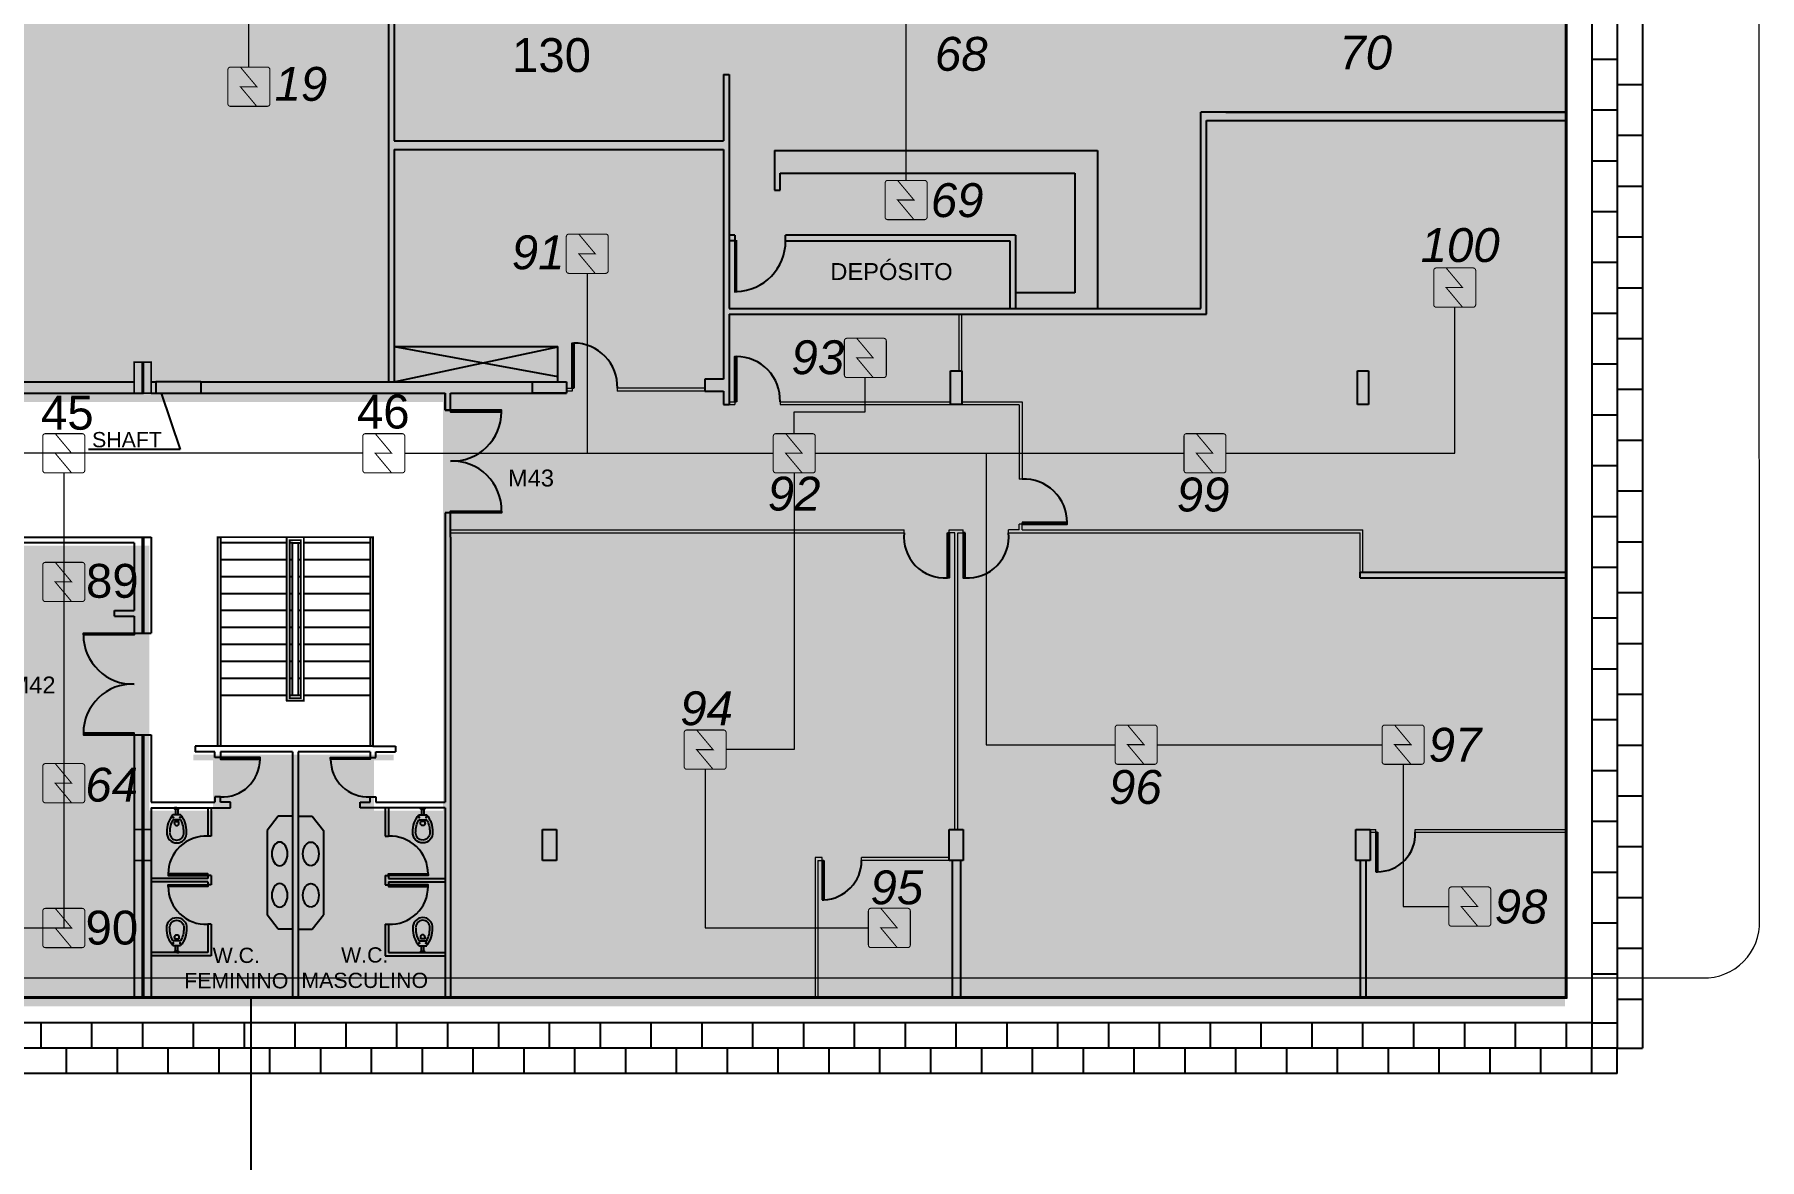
# Model space of a CAD drawing. Header units: metres. Extents: x -331 to 2982, y 362 to 2539.
# Drawn here: x 868.12 to 898.66, y 903.21 to 923.14 of the extents above; entities that cross this region are included whole.
import ezdxf
from ezdxf.enums import TextEntityAlignment as Align

# ---------------------------------------------------------------- set-up
doc = ezdxf.new("R2010")
doc.units = ezdxf.units.M
doc.layers.get('0').update_dxf_attribs({"color": 251})
doc.layers.add('_salas', color=251, linetype='Continuous', plot=False)
for name, color, linetype in [('CX', 251, 'Continuous'), ('DET. FUMAÇA', 1, 'Continuous'), ('Div', 251, 'Continuous'), ('Mob', 251, 'Continuous'), ('Pis', 251, 'Continuous')]:
    doc.layers.add(name, color=color, linetype=linetype)
doc.layers.add('Divisória M43', color=251, linetype='Continuous', lineweight=9)
doc.styles.add('ARIAL', font='arial.ttf')
doc.styles.add('DESTAQUE', font='arial.ttf', dxfattribs={"height": 0.4})
doc.styles.add('X3G_ENTITY_141698FF', font='arial.ttf', dxfattribs={"height": 0.6})
doc.styles.add('X3G_ENTITY_14169907', font='arial.ttf', dxfattribs={"height": 0.6})
doc.styles.add('X3G_ENTITY_14169993', font='arial.ttf', dxfattribs={"height": 0.6})
doc.styles.add('X3G_ENTITY_141699CB', font='arial.ttf', dxfattribs={"height": 0.6})
doc.styles.add('X3G_ENTITY_141699D3', font='arial.ttf', dxfattribs={"height": 0.6})
doc.styles.add('X3G_ENTITY_141699DB', font='arial.ttf', dxfattribs={"height": 0.6})
doc.styles.add('X3G_ENTITY_141699E3', font='arial.ttf', dxfattribs={"height": 0.6})
doc.styles.add('X3G_ENTITY_14169A5B', font='arial.ttf', dxfattribs={"height": 0.6})
doc.styles.add('X3G_ENTITY_14169A63', font='arial.ttf', dxfattribs={"height": 0.6})
doc.styles.add('X3G_ENTITY_14169A6B', font='arial.ttf', dxfattribs={"height": 0.6})
doc.styles.add('X3G_ENTITY_1416AFBD', font='arial.ttf', dxfattribs={"height": 0.6})

# ---------------------------------------------------------------- blocks, each defined once
blk = doc.blocks.new('Detector de fumaça')
at = {"layer": 'DET. FUMAÇA', "linetype": 'Continuous', "lineweight": 15, "const_width": 0.0187}
blk.add_lwpolyline([(774.599, 539.816), (775.249, 539.816, -0.414214), (775.296, 539.769), (775.296, 539.167, -0.414214), (775.249, 539.12), (774.599, 539.12, -0.414214), (774.553, 539.167), (774.553, 539.769, -0.414214)], format="xyb", close=True, dxfattribs=at)
blk.add_lwpolyline([(774.773, 539.816), (775.064, 539.468), (774.773, 539.468), (775.064, 539.12)], dxfattribs=at)
blk = doc.blocks.new('VASO')
at = {"layer": 'Mob'}
for p, q in [((302.351, 172.465), (302.38, 172.465)), ((302.351, 172.383), (302.38, 172.383)), ((302.38, 172.465), (302.38, 172.383)), ((302.411, 172.354), (302.411, 172.494)), ((302.499, 172.354), (302.499, 172.494)), ((302.599, 172.444), (302.499, 172.444)), ((302.599, 172.404), (302.499, 172.404)), ((302.599, 172.444), (302.599, 172.455)), ((302.599, 172.404), (302.599, 172.444)), ((302.599, 172.404), (302.599, 172.393)), ((302.619, 172.464), (302.609, 172.464)), ((302.619, 172.383), (302.609, 172.383)), ((302.619, 172.424), (302.619, 172.464)), ((302.619, 172.424), (302.619, 172.383))]:
    blk.add_line(p, q, dxfattribs=at)
for centre in [(302.453, 172.486), (302.453, 172.362)]:
    blk.add_circle(centre, 0.00707, dxfattribs=at)
for centre, radius, start, end in [((302.178, 172.42), 0.179, 86.6811, 178.7962), ((302.178, 172.42), 0.129, 86.6811, 178.7962), ((302.205, 172.134), 0.464, 50.6979, 92.0637), ((302.205, 172.134), 0.414, 60.1325, 92.0637), ((302.178, 172.427), 0.179, 181.2038, 273.3189), ((302.178, 172.427), 0.129, 181.2038, 273.3189), ((302.205, 172.713), 0.464, 267.9363, 309.3021), ((302.205, 172.713), 0.414, 267.9363, 299.8675), ((302.349, 172.422), 0.043, 86.6811, 178.7962), ((302.349, 172.426), 0.043, 181.2038, 273.3189), ((302.609, 172.455), 0.00935, 90, 180), ((302.609, 172.393), 0.00935, 180, 270)]:
    blk.add_arc(centre, radius, start, end, dxfattribs=at)
blk = doc.blocks.new('A$C553b1b61')
at = {"layer": 'CX'}
for p, q in [((0, 0), (0, -0.7)), ((0, 0), (0.03, 0)), ((0.03, 0), (0.03, -0.7)), ((0, -0.7), (0.03, -0.7))]:
    blk.add_line(p, q, dxfattribs=at)
blk.add_arc((0, 0), 0.7, 272.454, 0, dxfattribs=at)
blk = doc.blocks.new('A$C20070d11')
at = {"layer": 'CX'}
for p, q in [((0, 0), (0, -0.7)), ((0, 0), (0.03, 0)), ((0.03, 0), (0.03, -0.7)), ((0, -0.7), (0.03, -0.7))]:
    blk.add_line(p, q, dxfattribs=at)
blk.add_arc((0.03, -0.029), 0.671, 270, 2.5089, dxfattribs=at)
blk = doc.blocks.new('A$Ce707848f')
at = {"layer": 'CX', "ltscale": 8}
blk.add_lwpolyline([(-0.03, 0), (0, 0), (0, -0.8), (-0.03, -0.8)], close=True, dxfattribs=at)
at = {"layer": 'CX', "color": 251, "ltscale": 8, "true_color": 0x606060}
blk.add_arc((-0.075, -0.074), 0.728, 174.2068, 273.6054, dxfattribs=at)
blk = doc.blocks.new('A$Cf4a4422e')
at = {"layer": 'CX', "ltscale": 8}
blk.add_lwpolyline([(0.03, 0), (0, 0), (0, -0.8), (0.03, -0.8)], close=True, dxfattribs=at)
at = {"layer": 'CX', "color": 251, "ltscale": 8, "true_color": 0x606060}
blk.add_arc((0.076, -0.073), 0.728, 266.3946, 5.7932, dxfattribs=at)

msp = doc.modelspace()

# ---------------------------------------------------------------- hatches: boundary and pattern name
at = {"layer": '_salas', "transparency": 33554559}
h = msp.add_hatch(color=256, dxfattribs=at)
h.dxf.hatch_style = 1
h.paths.add_polyline_path([(895.216, 949.386), (890.256, 949.386), (890.256, 949.186), (891.596, 949.186), (891.596, 947.711, -1.003891), (891.596, 942.561), (891.596, 941.386), (875.356, 941.386), (875.356, 916.636), (875.356, 909.392), (875.356, 905.926), (895.216, 905.926)])
h.paths.add_polyline_path([(882.306, 925.836), (878.156, 925.836), (878.156, 929.336), (882.306, 929.336)], flags=16)
h = msp.add_hatch(color=256, dxfattribs=at)
h.dxf.hatch_style = 1
h.paths.add_polyline_path([(875.371, 941.383), (874.471, 941.383), (874.471, 941.733), (874.371, 941.733), (874.371, 940.955), (870.171, 940.955), (870.171, 941.733), (869.871, 941.733), (869.871, 941.133), (828.921, 941.133), (828.921, 940.933), (829.131, 940.933), (829.131, 938.233), (828.531, 938.233), (828.531, 916.633), (875.371, 916.633)])
h = msp.add_hatch(color=256, dxfattribs=at)
h.dxf.hatch_style = 1
h.paths.add_polyline_path([(870.156, 914.086), (825.981, 914.086), (825.981, 926.768), (825.731, 926.768), (825.731, 919.786), (819.706, 919.786), (819.706, 919.936), (819.506, 919.936), (819.506, 904.136), (819.706, 904.136), (819.706, 905.926), (875.356, 905.926), (875.356, 909.392), (874.131, 909.392), (874.131, 910.286), (874.481, 910.286), (874.481, 910.386), (870.931, 910.386), (870.931, 910.286), (871.281, 910.286), (871.281, 909.392), (870.156, 909.392)])

# ---------------------------------------------------------------- linework, layer by layer
for p, q in [((880.319, 917.036), (879.989, 917.036)), ((879.989, 917.036), (879.989, 916.826)), ((879.989, 916.826), (880.319, 916.826))]:
    msp.add_line(p, q)
at = {"lineweight": 0}
msp.add_lwpolyline([(876.539, 968.196), (895.249, 968.196), (895.249, 906.076), (819.739, 906.076)], dxfattribs=at)
msp.add_lwpolyline([(874.114, 914.236), (871.364, 914.236), (871.364, 910.536), (874.114, 910.536)], close=True, dxfattribs=at)
at = {"layer": 'CX', "color": 150}
for p, q in [((875.389, 916.786), (875.389, 916.486)), ((875.389, 916.486), (875.489, 916.486))]:
    msp.add_line(p, q, dxfattribs=at)
at = {"layer": 'CX', "ltscale": 8}
for points in [[(877.669, 916.876), (877.639, 916.876), (877.639, 917.676), (877.669, 917.676)], [(880.549, 916.636), (880.519, 916.636), (880.519, 917.436), (880.549, 917.436)], [(875.489, 916.486), (875.489, 916.456), (876.389, 916.456), (876.389, 916.486)], [(875.489, 914.666), (875.489, 914.696), (876.389, 914.696), (876.389, 914.666)], [(885.604, 914.496), (885.604, 914.466), (886.404, 914.466), (886.404, 914.496)], [(869.889, 912.536), (869.889, 912.506), (868.989, 912.506), (868.989, 912.536)], [(869.889, 910.736), (869.889, 910.766), (868.989, 910.766), (868.989, 910.736)], [(871.414, 910.336), (871.414, 910.306), (872.114, 910.306), (872.114, 910.336)], [(874.064, 910.336), (874.064, 910.306), (873.364, 910.306), (873.364, 910.336)], [(871.189, 908.242), (871.189, 908.272), (870.489, 908.272), (870.489, 908.242)], [(874.389, 908.242), (874.389, 908.272), (875.089, 908.272), (875.089, 908.242)], [(871.189, 908.082), (871.189, 908.052), (870.489, 908.052), (870.489, 908.082)], [(874.389, 908.082), (874.389, 908.052), (875.089, 908.052), (875.089, 908.082)]]:
    msp.add_lwpolyline(points, close=True, dxfattribs=at)
at = {"layer": 'CX', "color": 251, "ltscale": 8, "true_color": 0x606060}
for centre, radius, start, end in [((875.518, 916.456), 0.871, 268.058, 0), ((875.518, 914.715), 0.871, 358.7717, 91.9329), ((869.859, 912.506), 0.871, 180, 271.942), ((869.859, 910.766), 0.871, 88.058, 180), ((871.443, 910.306), 0.671, 267.4911, 0), ((874.034, 910.306), 0.671, 180, 272.5089), ((871.159, 908.272), 0.671, 87.4911, 180), ((874.418, 908.272), 0.671, 0, 92.5089), ((871.159, 908.052), 0.671, 180, 272.5089), ((874.418, 908.052), 0.671, 267.4911, 0)]:
    msp.add_arc(centre, radius, start, end, dxfattribs=at)
at = {"layer": 'CX'}
msp.add_arc((885.632, 914.496), 0.771, 0, 92.1399, dxfattribs=at)
at = {"layer": 'Div', "color": 150, "linetype": 'Continuous', "lineweight": 0}
for p, q in [((871.917, 922.563), (871.917, 939.904)), ((883.551, 920.556), (883.551, 923.509)), ((873.933, 915.723), (827.252, 915.723)), ((868.64, 915.375), (868.64, 907.315)), ((868.64, 907.315), (864.132, 907.315))]:
    msp.add_line(p, q, dxfattribs=at)
at = {"layer": 'Div', "color": 230, "linetype": 'Continuous', "lineweight": 0}
for p, q in [((898.657, 907.445), (898.649, 928.336)), ((823.439, 906.431), (897.657, 906.431))]:
    msp.add_line(p, q, dxfattribs=at)
at = {"layer": 'Div', "lineweight": 0}
for p, q in [((877.519, 921.256), (878.769, 921.256)), ((871.189, 909.442), (871.189, 908.942)), ((871.249, 909.442), (871.249, 908.942)), ((874.329, 909.442), (874.329, 908.942)), ((874.389, 909.442), (874.389, 908.942)), ((871.189, 908.242), (871.189, 908.192)), ((871.189, 908.132), (871.189, 908.082)), ((871.249, 908.242), (871.249, 908.082)), ((874.329, 908.242), (874.329, 908.082)), ((874.389, 908.242), (874.389, 908.192)), ((874.389, 908.132), (874.389, 908.082)), ((871.189, 907.382), (871.189, 906.882)), ((871.249, 907.382), (871.249, 906.822)), ((874.329, 907.382), (874.329, 906.822)), ((874.389, 907.382), (874.389, 906.882)), ((871.249, 906.822), (870.189, 906.822)), ((871.189, 906.882), (870.249, 906.882)), ((874.329, 906.822), (875.389, 906.822)), ((874.449, 906.882), (875.389, 906.882))]:
    msp.add_line(p, q, dxfattribs=at)
at = {"layer": 'Div', "color": 150, "lineweight": 0}
for p, q in [((877.907, 918.91), (877.907, 915.723)), ((893.262, 915.723), (893.262, 918.31)), ((882.829, 916.46), (882.829, 917.064)), ((881.571, 916.07), (881.571, 916.46)), ((881.571, 916.46), (882.829, 916.46)), ((874.676, 915.723), (881.199, 915.723)), ((881.942, 915.723), (888.47, 915.723)), ((884.971, 915.723), (884.971, 910.562)), ((889.213, 915.723), (893.262, 915.723)), ((881.571, 915.375), (881.571, 910.474)), ((881.571, 910.474), (880.366, 910.474)), ((884.971, 910.562), (887.251, 910.562)), ((887.994, 910.562), (891.977, 910.562)), ((879.994, 910.126), (879.994, 907.316)), ((892.349, 910.214), (892.349, 907.694)), ((892.349, 907.694), (893.159, 907.694)), ((879.994, 907.316), (882.883, 907.316))]:
    msp.add_line(p, q, dxfattribs=at)
at = {"layer": 'Div', "lineweight": 0, "ltscale": 0.8}
for p, q in [((871.249, 908.942), (871.189, 908.942)), ((874.329, 908.942), (874.389, 908.942)), ((871.189, 908.192), (870.189, 908.192)), ((871.189, 908.132), (870.189, 908.132)), ((871.249, 908.242), (871.189, 908.242)), ((874.329, 908.242), (874.389, 908.242)), ((874.389, 908.192), (875.389, 908.192)), ((874.389, 908.132), (875.389, 908.132)), ((871.249, 908.082), (871.189, 908.082)), ((874.329, 908.082), (874.389, 908.082)), ((871.249, 907.382), (871.189, 907.382)), ((874.329, 907.382), (874.389, 907.382)), ((871.189, 906.882), (870.189, 906.882)), ((871.189, 906.882), (870.249, 906.882)), ((874.389, 906.882), (875.389, 906.882)), ((874.449, 906.882), (875.389, 906.882))]:
    msp.add_line(p, q, dxfattribs=at)
at = {"layer": 'Div', "color": 230, "linetype": 'Continuous', "lineweight": 0}
msp.add_arc((897.681, 907.407), 0.976, 268.5755, 2.2295, dxfattribs=at)
at = {"layer": 'Divisória M43'}
for p, q in [((884.489, 917.186), (884.489, 918.186)), ((884.539, 917.186), (884.539, 918.186)), ((877.539, 916.876), (877.639, 916.876)), ((877.639, 916.826), (877.539, 916.826)), ((877.639, 916.876), (877.639, 916.826)), ((879.989, 916.876), (878.439, 916.876)), ((878.439, 916.876), (878.439, 916.826)), ((880.112, 916.826), (878.439, 916.826)), ((880.419, 916.636), (880.519, 916.636)), ((880.419, 916.586), (880.419, 916.636)), ((880.419, 916.586), (880.519, 916.586)), ((880.519, 916.636), (880.519, 916.586)), ((881.319, 916.636), (884.339, 916.636)), ((881.319, 916.636), (881.319, 916.586)), ((884.539, 916.636), (885.604, 916.636)), ((884.539, 916.586), (885.554, 916.586)), ((885.554, 916.582), (885.554, 915.267)), ((885.604, 916.632), (885.604, 915.267)), ((885.604, 915.267), (885.554, 915.267)), ((875.489, 914.366), (883.514, 914.366)), ((875.489, 914.316), (883.514, 914.316)), ((883.514, 914.316), (883.514, 914.366)), ((884.314, 914.366), (884.564, 914.366)), ((884.314, 914.316), (884.314, 914.366)), ((884.414, 914.316), (884.314, 914.316)), ((884.414, 909.061), (884.414, 914.316)), ((884.464, 909.061), (884.464, 914.316)), ((884.464, 914.316), (884.564, 914.316)), ((884.564, 914.316), (884.564, 914.366)), ((885.364, 914.316), (885.364, 914.366)), ((885.554, 914.366), (885.364, 914.366)), ((885.364, 914.316), (891.589, 914.316)), ((885.554, 914.366), (885.554, 914.466)), ((885.604, 914.466), (885.554, 914.466)), ((885.604, 914.366), (885.604, 914.466)), ((885.604, 914.366), (891.639, 914.366)), ((891.589, 913.616), (891.589, 914.316)), ((891.639, 913.616), (891.639, 914.366)), ((891.764, 909.061), (891.864, 909.061)), ((891.864, 909.011), (891.864, 909.061)), ((892.564, 909.061), (895.229, 909.061)), ((892.564, 909.011), (892.564, 909.061)), ((891.764, 909.011), (891.864, 909.011)), ((892.564, 909.011), (895.229, 909.011)), ((882.064, 908.562), (881.939, 908.562)), ((881.939, 908.562), (881.939, 908.512)), ((881.939, 908.512), (881.939, 906.096)), ((881.989, 908.512), (882.064, 908.512)), ((881.989, 908.512), (881.989, 906.096)), ((882.064, 908.512), (882.064, 908.562)), ((884.314, 908.562), (882.764, 908.562)), ((882.764, 908.512), (882.764, 908.562)), ((884.314, 908.511), (882.764, 908.512))]:
    msp.add_line(p, q, dxfattribs=at)
at = {"layer": 'Divisória M43', "lineweight": 9}
msp.add_line((881.319, 916.586), (884.339, 916.586), dxfattribs=at)
at = {"layer": 'Divisória M43', "color": 5}
msp.add_line((885.604, 914.466), (885.554, 914.466), dxfattribs=at)
at = {"layer": 'Pis'}
for p, q in [((895.229, 906.096), (895.229, 949.336)), ((895.249, 906.076), (895.249, 949.336)), ((895.689, 949.336), (895.689, 905.636)), ((896.139, 949.336), (896.139, 905.186)), ((896.589, 949.336), (896.589, 905.186)), ((874.389, 925.886), (874.389, 916.986)), ((874.489, 925.886), (874.489, 921.256)), ((895.689, 922.706), (896.139, 922.706)), ((880.319, 922.434), (880.419, 922.434)), ((880.319, 922.434), (880.319, 921.256)), ((880.419, 922.434), (880.419, 918.286)), ((895.689, 922.256), (895.689, 922.256)), ((896.139, 922.256), (896.589, 922.256)), ((888.769, 918.286), (888.769, 921.766)), ((895.229, 921.766), (888.769, 921.766)), ((888.869, 921.616), (891.639, 921.616)), ((888.871, 918.186), (888.869, 921.616)), ((889.209, 921.766), (895.229, 921.766)), ((891.639, 921.616), (895.229, 921.616)), ((895.689, 921.806), (896.139, 921.806)), ((895.689, 921.356), (895.689, 921.356)), ((896.139, 921.356), (896.589, 921.356)), ((874.489, 921.256), (877.519, 921.256)), ((874.489, 921.256), (877.519, 921.256)), ((874.489, 921.106), (877.519, 921.106)), ((874.489, 921.106), (877.519, 921.106)), ((874.489, 921.106), (874.489, 916.986)), ((877.519, 921.256), (878.769, 921.256)), ((877.519, 921.106), (880.319, 921.106)), ((878.769, 921.256), (880.319, 921.256)), ((878.769, 921.256), (880.319, 921.256)), ((878.769, 921.106), (880.319, 921.106)), ((880.319, 921.106), (880.319, 917.036)), ((881.219, 921.086), (886.939, 921.086)), ((881.219, 921.086), (881.219, 920.386)), ((886.939, 921.086), (886.939, 918.286)), ((881.319, 920.686), (886.539, 920.686)), ((881.319, 920.386), (881.319, 920.686)), ((886.539, 920.686), (886.539, 918.566)), ((895.689, 920.906), (896.139, 920.906)), ((881.219, 920.386), (881.319, 920.386)), ((895.689, 920.456), (895.689, 920.456)), ((896.139, 920.456), (896.589, 920.456)), ((895.689, 920.006), (896.139, 920.006)), ((880.519, 919.586), (880.419, 919.586)), ((880.519, 919.486), (880.419, 919.486)), ((880.519, 919.586), (880.519, 919.486)), ((885.489, 919.586), (881.419, 919.586)), ((881.419, 919.486), (881.419, 919.586)), ((881.419, 919.486), (885.389, 919.486)), ((885.389, 919.486), (885.389, 918.286)), ((885.489, 919.586), (885.489, 918.286)), ((895.689, 919.556), (895.689, 919.556)), ((896.139, 919.556), (896.589, 919.556)), ((895.689, 919.106), (896.139, 919.106)), ((886.539, 918.566), (885.489, 918.566)), ((895.689, 918.656), (895.689, 918.656)), ((896.139, 918.656), (896.589, 918.656)), ((880.419, 918.286), (888.769, 918.286)), ((895.689, 918.206), (896.139, 918.206)), ((880.419, 918.186), (888.871, 918.186)), ((880.419, 918.186), (880.419, 916.586)), ((874.489, 917.616), (877.389, 917.086)), ((874.489, 917.616), (877.389, 917.086)), ((874.489, 917.616), (877.389, 917.616)), ((874.489, 916.986), (877.389, 917.606)), ((877.389, 916.986), (877.389, 917.616)), ((877.389, 916.986), (877.389, 917.616)), ((895.689, 917.756), (895.689, 917.756)), ((896.139, 917.756), (896.589, 917.756)), ((895.689, 917.306), (896.139, 917.306)), ((851.639, 916.986), (869.889, 916.986)), ((870.189, 916.986), (870.269, 916.986)), ((870.189, 916.986), (870.269, 916.986)), ((870.189, 916.986), (870.269, 916.986)), ((870.269, 916.986), (870.269, 916.786)), ((870.269, 916.986), (870.269, 916.786)), ((870.269, 916.986), (870.269, 916.786)), ((870.269, 916.986), (870.269, 916.786)), ((871.069, 916.986), (870.269, 916.986)), ((871.069, 916.986), (877.539, 916.986)), ((871.069, 916.986), (877.539, 916.986)), ((871.069, 916.986), (871.069, 916.786)), ((871.069, 916.986), (877.539, 916.986)), ((871.069, 916.986), (871.069, 916.786)), ((876.939, 916.786), (876.939, 916.986)), ((876.939, 916.986), (877.539, 916.986)), ((876.939, 916.786), (876.939, 916.986)), ((876.939, 916.986), (877.539, 916.986)), ((877.539, 916.986), (877.539, 916.786)), ((877.539, 916.986), (877.539, 916.786)), ((884.339, 916.586), (884.339, 917.186)), ((884.339, 917.186), (884.539, 917.186)), ((884.539, 917.186), (884.539, 916.586)), ((891.539, 916.586), (891.539, 917.186)), ((891.539, 917.186), (891.739, 917.186)), ((891.739, 917.186), (891.739, 916.586)), ((851.039, 916.786), (870.049, 916.786)), ((870.189, 916.786), (870.269, 916.786)), ((870.189, 916.786), (870.269, 916.786)), ((870.189, 916.786), (870.269, 916.786)), ((870.269, 916.786), (871.069, 916.786)), ((870.367, 916.786), (870.699, 915.793)), ((871.069, 916.786), (875.389, 916.786)), ((871.069, 916.786), (875.389, 916.786)), ((871.069, 916.786), (875.389, 916.786)), ((875.389, 916.486), (875.389, 916.786)), ((875.489, 916.786), (877.539, 916.786)), ((875.489, 916.486), (875.489, 916.786)), ((875.489, 916.786), (877.539, 916.786)), ((875.489, 916.786), (877.539, 916.786)), ((877.539, 916.786), (876.939, 916.786)), ((877.539, 916.786), (876.939, 916.786)), ((880.319, 916.826), (880.319, 916.586)), ((895.689, 916.856), (895.689, 916.856)), ((896.139, 916.856), (896.589, 916.856)), ((875.489, 916.486), (875.389, 916.486)), ((875.489, 916.486), (875.389, 916.486)), ((875.489, 916.486), (875.389, 916.486)), ((880.319, 916.586), (880.419, 916.586)), ((884.539, 916.586), (884.339, 916.586)), ((891.739, 916.586), (891.539, 916.586)), ((895.689, 916.406), (896.139, 916.406)), ((870.699, 915.793), (869.078, 915.793)), ((895.229, 916.006), (895.229, 915.206)), ((895.689, 915.956), (895.689, 915.956)), ((896.139, 915.956), (896.589, 915.956)), ((895.689, 915.506), (896.139, 915.506)), ((895.689, 915.056), (895.689, 915.056)), ((896.139, 915.056), (896.589, 915.056)), ((875.389, 914.666), (875.389, 909.542)), ((875.489, 914.666), (875.389, 914.666)), ((875.489, 914.236), (875.489, 914.666)), ((895.689, 914.606), (896.139, 914.606)), ((864.689, 914.236), (870.189, 914.236)), ((870.029, 914.236), (870.029, 912.536)), ((870.049, 914.236), (870.049, 912.536)), ((870.189, 914.236), (870.189, 912.536)), ((871.364, 914.236), (871.364, 910.536)), ((871.364, 914.236), (871.414, 914.236)), ((871.414, 914.236), (871.414, 910.536)), ((872.589, 911.336), (872.589, 914.236)), ((874.064, 914.236), (874.114, 914.236)), ((874.064, 914.236), (874.064, 910.536)), ((874.064, 914.236), (874.114, 914.236)), ((874.114, 914.236), (874.114, 910.536)), ((875.489, 914.236), (875.489, 906.096)), ((869.889, 914.136), (867.389, 914.136)), ((869.889, 914.136), (869.889, 912.936)), ((872.589, 914.136), (871.414, 914.136)), ((871.489, 914.136), (871.489, 914.136)), ((871.489, 914.136), (871.489, 914.136)), ((872.689, 914.136), (872.639, 914.136)), ((872.689, 911.436), (872.689, 914.136)), ((872.689, 914.136), (872.789, 914.136)), ((872.789, 914.136), (872.839, 914.136)), ((872.789, 914.136), (872.789, 911.436)), ((874.064, 914.136), (872.889, 914.136)), ((895.689, 914.156), (895.689, 914.156)), ((896.139, 914.156), (896.589, 914.156)), ((872.589, 913.836), (871.414, 913.836)), ((872.689, 913.836), (872.639, 913.836)), ((872.839, 913.836), (872.789, 913.836)), ((874.064, 913.836), (872.889, 913.836)), ((895.689, 913.706), (896.139, 913.706)), ((872.589, 913.536), (871.414, 913.536)), ((872.689, 913.536), (872.639, 913.536)), ((872.839, 913.536), (872.789, 913.536)), ((874.064, 913.536), (872.889, 913.536)), ((891.589, 913.616), (895.229, 913.616)), ((891.589, 913.516), (891.589, 913.616)), ((891.589, 913.516), (895.229, 913.516)), ((872.589, 913.236), (871.414, 913.236)), ((872.689, 913.236), (872.639, 913.236)), ((872.839, 913.236), (872.789, 913.236)), ((874.064, 913.236), (872.889, 913.236)), ((895.689, 913.256), (895.689, 913.256)), ((896.139, 913.256), (896.589, 913.256)), ((869.539, 912.836), (869.539, 912.936)), ((869.539, 912.936), (869.889, 912.936)), ((869.539, 912.836), (869.889, 912.836)), ((869.889, 912.836), (869.889, 912.536)), ((872.589, 912.936), (871.414, 912.936)), ((872.689, 912.936), (872.639, 912.936)), ((872.839, 912.936), (872.789, 912.936)), ((874.064, 912.936), (872.889, 912.936)), ((895.689, 912.806), (896.139, 912.806)), ((869.889, 912.536), (870.189, 912.536)), ((872.589, 912.636), (871.414, 912.636)), ((872.689, 912.636), (872.639, 912.636)), ((872.839, 912.636), (872.789, 912.636)), ((874.064, 912.636), (872.889, 912.636)), ((872.589, 912.336), (871.414, 912.336)), ((872.689, 912.336), (872.639, 912.336)), ((872.839, 912.336), (872.789, 912.336)), ((874.064, 912.336), (872.889, 912.336)), ((895.689, 912.356), (895.689, 912.356)), ((896.139, 912.356), (896.589, 912.356)), ((872.589, 912.036), (871.414, 912.036)), ((872.689, 912.036), (872.639, 912.036)), ((872.839, 912.036), (872.789, 912.036)), ((874.064, 912.036), (872.889, 912.036)), ((895.689, 911.906), (896.139, 911.906)), ((872.589, 911.736), (871.414, 911.736)), ((872.689, 911.736), (872.639, 911.736)), ((872.839, 911.736), (872.789, 911.736)), ((874.064, 911.736), (872.889, 911.736)), ((872.589, 911.436), (871.414, 911.436)), ((872.889, 911.336), (872.589, 911.336)), ((872.689, 911.436), (872.639, 911.436)), ((872.789, 911.436), (872.689, 911.436)), ((872.839, 911.436), (872.789, 911.436)), ((874.064, 911.436), (872.889, 911.436)), ((895.689, 911.456), (895.689, 911.456)), ((896.139, 911.456), (896.589, 911.456)), ((895.689, 911.006), (896.139, 911.006)), ((869.889, 910.736), (870.189, 910.736)), ((869.889, 910.736), (869.889, 906.096)), ((870.029, 910.736), (870.029, 906.096)), ((870.049, 910.736), (870.049, 906.096)), ((870.189, 910.736), (870.189, 909.542)), ((871.364, 910.536), (870.964, 910.536)), ((870.964, 910.536), (870.964, 910.436)), ((871.364, 910.536), (870.964, 910.536)), ((871.314, 910.436), (870.964, 910.436)), ((871.314, 910.336), (871.314, 910.436)), ((871.414, 910.336), (871.314, 910.336)), ((874.114, 910.536), (871.364, 910.536)), ((874.114, 910.536), (871.364, 910.536)), ((872.689, 910.436), (871.414, 910.436)), ((871.414, 910.436), (871.414, 910.336)), ((872.689, 910.436), (872.689, 906.096)), ((872.789, 910.436), (872.789, 906.096)), ((874.064, 910.436), (872.789, 910.436)), ((874.064, 910.436), (874.064, 910.336)), ((874.064, 910.336), (874.164, 910.336)), ((874.114, 910.536), (874.514, 910.536)), ((874.114, 910.536), (874.514, 910.536)), ((874.164, 910.436), (874.514, 910.436)), ((874.164, 910.336), (874.164, 910.436)), ((874.514, 910.536), (874.514, 910.436)), ((895.689, 910.556), (895.689, 910.556)), ((896.139, 910.556), (896.589, 910.556)), ((895.689, 910.106), (896.139, 910.106)), ((895.689, 909.656), (895.689, 909.656)), ((896.139, 909.656), (896.589, 909.656)), ((870.189, 909.542), (871.314, 909.542)), ((870.189, 909.442), (871.589, 909.442)), ((870.189, 909.442), (870.189, 906.096)), ((871.189, 909.442), (871.189, 908.942)), ((871.249, 909.442), (871.249, 908.942)), ((871.314, 909.636), (871.314, 909.542)), ((871.414, 909.636), (871.314, 909.636)), ((871.414, 909.542), (871.414, 909.636)), ((871.589, 909.542), (871.414, 909.542)), ((871.589, 909.442), (871.589, 909.542)), ((873.889, 909.542), (874.064, 909.542)), ((873.889, 909.442), (873.889, 909.542)), ((873.889, 909.442), (873.889, 909.536)), ((875.389, 909.442), (873.889, 909.442)), ((874.064, 909.636), (874.164, 909.636)), ((874.064, 909.542), (874.064, 909.636)), ((874.164, 909.636), (874.164, 909.542)), ((874.164, 909.542), (875.389, 909.542)), ((874.329, 909.442), (874.329, 908.942)), ((874.389, 909.442), (874.389, 908.942)), ((875.389, 909.442), (875.389, 906.096)), ((870.029, 909.061), (870.049, 909.061)), ((872.438, 909.295), (872.239, 909.043)), ((872.689, 909.295), (872.438, 909.295)), ((872.789, 909.295), (873.039, 909.295)), ((873.039, 909.295), (873.239, 909.043)), ((877.114, 908.511), (877.114, 909.061)), ((877.114, 909.061), (877.364, 909.061)), ((877.364, 909.061), (877.364, 908.511)), ((884.314, 908.511), (884.314, 909.061)), ((884.314, 909.061), (884.564, 909.061)), ((884.564, 909.061), (884.564, 908.511)), ((891.514, 908.511), (891.514, 909.061)), ((891.514, 909.061), (891.764, 909.061)), ((891.764, 909.061), (891.764, 908.511)), ((895.689, 909.206), (896.139, 909.206)), ((871.249, 908.942), (871.189, 908.942)), ((872.239, 909.043), (872.239, 907.548)), ((873.239, 909.043), (873.239, 907.548)), ((874.329, 908.942), (874.389, 908.942)), ((895.689, 908.756), (895.689, 908.756)), ((896.139, 908.756), (896.589, 908.756)), ((877.364, 908.511), (877.114, 908.511)), ((884.564, 908.511), (884.314, 908.511)), ((884.364, 908.511), (884.364, 906.096)), ((884.514, 908.511), (884.514, 906.096)), ((891.764, 908.511), (891.514, 908.511)), ((891.739, 908.511), (891.539, 908.511)), ((891.589, 908.511), (891.589, 906.096)), ((891.689, 908.511), (891.689, 906.096)), ((871.189, 908.192), (870.189, 908.192)), ((871.189, 908.132), (870.189, 908.132)), ((871.249, 908.242), (871.189, 908.242)), ((871.189, 908.242), (871.189, 908.192)), ((871.189, 908.132), (871.189, 908.082)), ((871.249, 908.242), (871.249, 908.082)), ((874.329, 908.242), (874.389, 908.242)), ((874.329, 908.242), (874.329, 908.082)), ((874.389, 908.242), (874.389, 908.192)), ((874.389, 908.192), (875.389, 908.192)), ((874.389, 908.132), (875.389, 908.132)), ((874.389, 908.132), (874.389, 908.082)), ((895.689, 908.306), (896.139, 908.306)), ((871.249, 908.082), (871.189, 908.082)), ((874.329, 908.082), (874.389, 908.082)), ((895.689, 907.856), (895.689, 907.856)), ((896.139, 907.856), (896.589, 907.856)), ((872.438, 907.295), (872.239, 907.548)), ((873.039, 907.295), (873.239, 907.548)), ((871.249, 907.382), (871.189, 907.382)), ((871.189, 907.382), (871.189, 906.882)), ((871.249, 907.382), (871.249, 906.822)), ((872.689, 907.295), (872.438, 907.295)), ((872.789, 907.295), (873.039, 907.295)), ((874.329, 907.382), (874.389, 907.382)), ((874.329, 907.382), (874.329, 906.822)), ((874.389, 907.382), (874.389, 906.882)), ((895.689, 907.406), (896.139, 907.406)), ((895.689, 906.956), (895.689, 906.956)), ((896.139, 906.956), (896.589, 906.956)), ((871.189, 906.882), (870.189, 906.882)), ((871.249, 906.822), (870.189, 906.822)), ((871.189, 906.882), (870.249, 906.882)), ((871.189, 906.882), (870.249, 906.882)), ((874.329, 906.822), (875.389, 906.822)), ((874.389, 906.882), (875.389, 906.882)), ((874.449, 906.882), (875.389, 906.882)), ((874.449, 906.882), (875.389, 906.882)), ((895.689, 906.506), (896.139, 906.506)), ((819.739, 906.096), (895.229, 906.096)), ((819.739, 906.076), (895.249, 906.076)), ((871.957, 902.244), (871.957, 906.076)), ((895.689, 906.056), (895.689, 906.056)), ((896.139, 906.056), (896.589, 906.056)), ((895.689, 905.636), (819.739, 905.636)), ((868.239, 905.186), (868.239, 905.636)), ((868.689, 905.636), (868.689, 905.636)), ((869.139, 905.186), (869.139, 905.636)), ((869.589, 905.636), (869.589, 905.636)), ((870.039, 905.186), (870.039, 905.636)), ((870.489, 905.636), (870.489, 905.636)), ((870.939, 905.186), (870.939, 905.636)), ((871.389, 905.636), (871.389, 905.636)), ((871.839, 905.186), (871.839, 905.636)), ((872.289, 905.636), (872.289, 905.636)), ((872.739, 905.186), (872.739, 905.636)), ((873.189, 905.636), (873.189, 905.636)), ((873.639, 905.186), (873.639, 905.636)), ((874.089, 905.636), (874.089, 905.636)), ((874.539, 905.186), (874.539, 905.636)), ((874.989, 905.636), (874.989, 905.636)), ((875.439, 905.186), (875.439, 905.636)), ((875.889, 905.636), (875.889, 905.636)), ((876.339, 905.186), (876.339, 905.636)), ((876.789, 905.636), (876.789, 905.636)), ((877.239, 905.186), (877.239, 905.636)), ((877.689, 905.636), (877.689, 905.636)), ((878.139, 905.186), (878.139, 905.636)), ((878.589, 905.636), (878.589, 905.636)), ((879.039, 905.186), (879.039, 905.636)), ((879.489, 905.636), (879.489, 905.636)), ((879.939, 905.186), (879.939, 905.636)), ((880.389, 905.636), (880.389, 905.636)), ((880.839, 905.186), (880.839, 905.636)), ((881.289, 905.636), (881.289, 905.636)), ((881.739, 905.186), (881.739, 905.636)), ((882.189, 905.636), (882.189, 905.636)), ((882.639, 905.186), (882.639, 905.636)), ((883.089, 905.636), (883.089, 905.636)), ((883.539, 905.186), (883.539, 905.636)), ((883.989, 905.636), (883.989, 905.636)), ((884.439, 905.186), (884.439, 905.636)), ((884.889, 905.636), (884.889, 905.636)), ((885.339, 905.186), (885.339, 905.636)), ((885.789, 905.636), (885.789, 905.636)), ((886.239, 905.186), (886.239, 905.636)), ((886.689, 905.636), (886.689, 905.636)), ((887.139, 905.186), (887.139, 905.636)), ((887.589, 905.636), (887.589, 905.636)), ((888.039, 905.186), (888.039, 905.636)), ((888.489, 905.636), (888.489, 905.636)), ((888.939, 905.186), (888.939, 905.636)), ((889.389, 905.636), (889.389, 905.636)), ((889.839, 905.186), (889.839, 905.636)), ((890.289, 905.636), (890.289, 905.636)), ((890.739, 905.186), (890.739, 905.636)), ((891.189, 905.636), (891.189, 905.636)), ((891.639, 905.186), (891.639, 905.636)), ((892.089, 905.636), (892.089, 905.636)), ((892.539, 905.186), (892.539, 905.636)), ((892.989, 905.636), (892.989, 905.636)), ((893.439, 905.186), (893.439, 905.636)), ((893.889, 905.636), (893.889, 905.636)), ((894.339, 905.186), (894.339, 905.636)), ((894.789, 905.636), (894.789, 905.636)), ((895.239, 905.186), (895.239, 905.636)), ((895.689, 905.636), (895.689, 905.186)), ((895.689, 905.636), (896.139, 905.636)), ((895.689, 905.186), (819.739, 905.186)), ((868.689, 904.736), (868.689, 905.186)), ((869.589, 904.736), (869.589, 905.186)), ((870.489, 904.736), (870.489, 905.186)), ((871.389, 904.736), (871.389, 905.186)), ((872.289, 904.736), (872.289, 905.186)), ((873.189, 904.736), (873.189, 905.186)), ((874.089, 904.736), (874.089, 905.186)), ((874.989, 904.736), (874.989, 905.186)), ((875.889, 904.736), (875.889, 905.186)), ((876.789, 904.736), (876.789, 905.186)), ((877.689, 904.736), (877.689, 905.186)), ((878.589, 904.736), (878.589, 905.186)), ((879.489, 904.736), (879.489, 905.186)), ((880.389, 904.736), (880.389, 905.186)), ((881.289, 904.736), (881.289, 905.186)), ((882.189, 904.736), (882.189, 905.186)), ((883.089, 904.736), (883.089, 905.186)), ((883.989, 904.736), (883.989, 905.186)), ((884.889, 904.736), (884.889, 905.186)), ((885.789, 904.736), (885.789, 905.186)), ((886.689, 904.736), (886.689, 905.186)), ((887.589, 904.736), (887.589, 905.186)), ((888.489, 904.736), (888.489, 905.186)), ((889.389, 904.736), (889.389, 905.186)), ((890.289, 904.736), (890.289, 905.186)), ((891.189, 904.736), (891.189, 905.186)), ((892.089, 904.736), (892.089, 905.186)), ((892.989, 904.736), (892.989, 905.186)), ((893.889, 904.736), (893.889, 905.186)), ((894.789, 904.736), (894.789, 905.186)), ((895.689, 904.736), (895.689, 905.186)), ((896.139, 905.186), (895.689, 905.186)), ((895.689, 905.156), (895.689, 905.156)), ((896.139, 904.736), (896.139, 905.186)), ((896.139, 905.186), (896.589, 905.186)), ((896.139, 904.736), (819.739, 904.736))]:
    msp.add_line(p, q, dxfattribs=at)
at = {"layer": 'Pis', "const_width": 0.03}
msp.add_lwpolyline([(876.539, 968.196), (895.249, 968.196), (895.249, 906.076), (819.739, 906.076)], dxfattribs=at)
for points in [[(880.549, 919.486), (880.519, 919.486), (880.519, 918.586), (880.549, 918.586)], [(869.889, 916.786), (869.889, 917.336), (870.029, 917.336), (870.029, 916.786)], [(869.889, 916.786), (869.889, 917.336), (870.029, 917.336), (870.029, 916.786)], [(870.049, 916.786), (870.049, 917.336), (870.189, 917.336), (870.189, 916.786)], [(870.049, 916.786), (870.049, 917.336), (870.189, 917.336), (870.189, 916.786)], [(870.049, 916.786), (870.049, 917.336), (870.189, 917.336), (870.189, 916.786)], [(870.189, 916.986), (870.269, 916.986), (870.269, 916.786), (870.189, 916.786)], [(874.114, 914.236), (871.364, 914.236), (871.364, 910.536), (874.114, 910.536)], [(872.589, 911.336), (872.589, 914.236), (872.889, 914.236), (872.889, 911.336)], [(872.639, 911.386), (872.639, 914.186), (872.839, 914.186), (872.839, 911.386)], [(869.889, 908.511), (869.889, 909.061), (870.029, 909.061), (870.029, 908.511)], [(870.049, 908.511), (870.049, 909.061), (870.189, 909.061), (870.189, 908.511)]]:
    msp.add_lwpolyline(points, close=True, dxfattribs=at)
at = {"layer": 'Pis'}
for centre, radius, start, end in [((880.518, 919.487), 0.901, 271.9659, 359.9762), ((877.669, 916.905), 0.771, 357.8122, 90), ((880.549, 916.665), 0.771, 357.8524, 90)]:
    msp.add_arc(centre, radius, start, end, dxfattribs=at)
at = {"layer": 'Pis', "extrusion": (0, 0, -1)}
for centre in [(872.462, 908.627), (872.462, 907.894)]:
    msp.add_ellipse(centre, major_axis=(0, -0.21), ratio=0.666667, dxfattribs=at)
at = {"layer": 'Pis'}
for centre in [(873.015, 908.627), (873.015, 907.894)]:
    msp.add_ellipse(centre, major_axis=(0, -0.21), ratio=0.666667, dxfattribs=at)

# ---------------------------------------------------------------- block references
at = {"layer": 'DET. FUMAÇA', "linetype": 'Continuous', "lineweight": 0}
for p in [(96.993, 382.748), (108.627, 380.741), (102.983, 379.79), (118.338, 379.19), (107.905, 377.944), (93.716, 376.255), (99.381, 376.255), (106.647, 376.255), (113.917, 376.255), (93.716, 373.976), (112.699, 371.094), (117.425, 371.094), (105.07, 371.006), (93.716, 370.411), (118.606, 368.226), (93.716, 367.847), (108.33, 367.848)]:
    msp.add_blockref('Detector de fumaça', p, dxfattribs=at)
at = {"layer": 'Pis'}
for name, p in [('A$Ce707848f', (884.314, 914.316)), ('A$Cf4a4422e', (884.564, 914.316)), ('A$C20070d11', (891.864, 909.011)), ('A$C553b1b61', (882.064, 908.512))]:
    msp.add_blockref(name, p, dxfattribs=at)
for p, rotation in [((1043.063, 606.822), 90), ((702.571, 1209.501), 270)]:
    msp.add_blockref('VASO', p, dxfattribs=dict(at, rotation=rotation))
at = {"layer": 'Pis', "xscale": -1}
for p, rotation in [((702.571, 606.822), 270), ((1043.063, 1209.501), 90)]:
    msp.add_blockref('VASO', p, dxfattribs=dict(at, rotation=rotation))

# ---------------------------------------------------------------- texts
at = {"layer": 'Div', "color": 5, "linetype": 'Continuous', "lineweight": 0, "true_color": 0x0000ff, "char_height": 0.6, "attachment_point": 1}
for s, insert, style in [('{\\fArial|b0|i1|c0|p34;68}', (884.061, 923.098), 'X3G_ENTITY_141699D3'), ('{\\fArial|b0|i1|c0|p34;70}', (891.221, 923.121), 'X3G_ENTITY_141699DB'), ('130', (876.575, 923.076), 'X3G_ENTITY_141699CB'), ('{\\fArial|b0|i1|c0|p34;19}', (872.372, 922.566), 'X3G_ENTITY_14169993'), ('{\\fArial|b0|i1|c0|p34;69}', (883.989, 920.507), 'X3G_ENTITY_141699E3'), ('{\\fArial|b0|i1|c0|p34;91}', (876.571, 919.583), 'X3G_ENTITY_1416AFBD'), ('{\\fArial|b0|i1|c0|p34;100}', (892.66, 919.711), 'X3G_ENTITY_1416AFBD'), ('{\\fArial|b0|i1|c0|p34;93}', (881.522, 917.724), 'X3G_ENTITY_1416AFBD'), ('45', (868.237, 916.741), 'X3G_ENTITY_141698FF'), ('46', (873.83, 916.762), 'X3G_ENTITY_14169907'), ('{\\fArial|b0|i1|c0|p34;92}', (881.103, 915.309), 'X3G_ENTITY_1416AFBD'), ('{\\fArial|b0|i1|c0|p34;99}', (888.343, 915.293), 'X3G_ENTITY_1416AFBD'), ('89', (869.034, 913.764), 'X3G_ENTITY_14169A6B'), ('{\\fArial|b0|i1|c0|p34;94}', (879.553, 911.507), 'X3G_ENTITY_1416AFBD'), ('{\\fArial|b0|i1|c0|p34;97}', (892.802, 910.861), 'X3G_ENTITY_1416AFBD'), ('{\\fArial|b0|i1|c0|p34;64}', (869.022, 910.153), 'X3G_ENTITY_14169A63'), ('{\\fArial|b0|i1|c0|p34;96}', (887.144, 910.113), 'X3G_ENTITY_1416AFBD'), ('{\\fArial|b0|i1|c0|p34;95}', (882.921, 908.335), 'X3G_ENTITY_1416AFBD'), ('{\\fArial|b0|i1|c0|p34;98}', (893.97, 907.995), 'X3G_ENTITY_1416AFBD'), ('90', (869.026, 907.622), 'X3G_ENTITY_14169A5B')]:
    msp.add_mtext_dynamic_manual_height_columns(s, width=13.3188, gutter_width=2.5, heights=[0], dxfattribs=dict(at, insert=insert, style=style))
at = {"layer": 'Pis', "style": 'ARIAL'}
for s, p in [('M43', (876.911, 915.135)), ('M42', (868.087, 911.469))]:
    msp.add_text(s, height=0.3, dxfattribs=at).set_placement(p, align=Align.CENTER)
at = {"layer": 'Pis', "width": 2.2626, "attachment_point": 8}
for s, insert, char_height, style in [('DEPÓSITO', (883.292, 918.788), 0.3, 'DESTAQUE'), ('SHAFT', (869.759, 915.826), 0.27, 'ARIAL'), ('W.C.\\PFEMININO', (871.694, 906.242), 0.27, 'ARIAL'), ('W.C.\\PMASCULINO', (873.968, 906.249), 0.27, 'ARIAL')]:
    msp.add_mtext(s, dxfattribs=dict(at, insert=insert, char_height=char_height, style=style))

doc.saveas('drawing.dxf')
